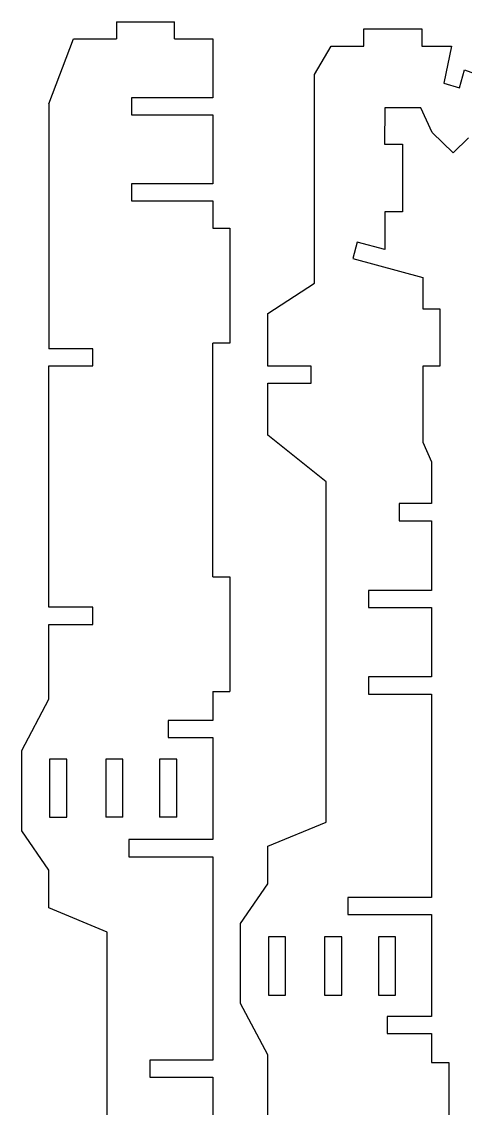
# Model space of a CAD drawing. Extents: x -348 to 348, y -585 to 585.
# Drawn here: x 1.4 to 118, y 298.5 to 584.2 of the extents above; entities that cross this region are included whole.
import ezdxf

# ---------------------------------------------------------------- set-up
doc = ezdxf.new("R2010")
doc.units = 0
doc.header["$MEASUREMENT"] = 0
doc.layers.get('0').update_dxf_attribs({"linetype": 'CONTINUOUS'})

msp = doc.modelspace()

# ---------------------------------------------------------------- linework, layer by layer
for p, q in [((26.35, 584.24), (41.56, 584.24)), ((26.35, 584.24), (26.35, 579.74)), ((41.56, 579.74), (41.56, 584.24)), ((91.33, 582.36), (106.55, 582.36)), ((91.33, 577.86), (91.33, 582.36)), ((106.55, 582.36), (106.55, 577.86)), ((8.56, 562.68), (14.97, 579.74)), ((14.97, 579.74), (26.35, 579.74)), ((41.56, 579.74), (51.61, 579.74)), ((51.61, 579.74), (51.61, 564.27)), ((78.37, 570.35), (82.74, 577.86)), ((82.74, 577.86), (91.33, 577.86)), ((106.55, 577.86), (114.36, 577.86)), ((114.36, 577.86), (112.34, 568.05)), ((116.5, 566.83), (117.75, 571.56)), ((117.75, 571.56), (124.02, 569.31)), ((78.37, 515.51), (78.37, 570.35)), ((112.34, 568.05), (116.5, 566.83)), ((30.22, 564.27), (30.22, 559.77)), ((51.61, 564.27), (30.22, 564.27)), ((8.56, 562.68), (8.56, 498.24)), ((96.8, 561.59), (96.79, 552.04)), ((106.28, 561.6), (96.8, 561.59)), ((109.32, 555.11), (106.28, 561.6)), ((30.22, 559.77), (51.61, 559.77)), ((51.61, 559.77), (51.61, 541.62)), ((114.76, 549.78), (109.32, 555.11)), ((96.79, 552.04), (101.44, 552.04)), ((101.44, 552.04), (101.47, 534.22)), ((118.79, 553.74), (114.76, 549.78)), ((30.22, 541.62), (30.22, 537.12)), ((51.61, 541.62), (30.22, 541.62)), ((30.22, 537.12), (51.61, 537.12)), ((51.61, 537.12), (51.61, 529.93)), ((96.86, 534.22), (96.86, 524.33)), ((101.47, 534.22), (96.86, 534.22)), ((51.61, 529.93), (56.11, 529.93)), ((56.11, 529.93), (56.11, 499.76)), ((89.58, 526.3), (88.41, 521.96)), ((96.86, 524.33), (89.58, 526.3)), ((88.41, 521.96), (106.81, 516.97)), ((66.08, 507.49), (78.37, 515.51)), ((106.81, 516.97), (106.81, 508.75)), ((106.81, 508.75), (111.26, 508.75)), ((111.26, 508.75), (111.26, 493.66)), ((66.08, 493.71), (66.08, 507.49)), ((20.08, 498.24), (8.56, 498.24)), ((20.08, 493.74), (20.08, 498.24)), ((51.61, 438.32), (51.61, 499.76)), ((56.11, 499.76), (51.61, 499.76)), ((8.56, 493.74), (20.08, 493.74)), ((8.56, 430.29), (8.56, 493.74)), ((77.47, 493.71), (66.08, 493.71)), ((77.47, 489.21), (77.47, 493.71)), ((106.81, 493.66), (106.81, 473.73)), ((111.26, 493.66), (106.81, 493.66)), ((66.08, 489.21), (77.47, 489.21)), ((66.08, 475.53), (66.08, 489.21)), ((81.4, 463.3), (66.08, 475.53)), ((106.81, 473.73), (109.13, 468.48)), ((109.13, 468.48), (109.13, 457.53)), ((81.4, 373.81), (81.4, 463.3)), ((100.6, 457.53), (100.6, 453.03)), ((109.13, 457.53), (100.6, 457.53)), ((100.6, 453.03), (109.13, 453.03)), ((109.13, 453.03), (109.13, 434.71)), ((51.61, 438.32), (56.11, 438.32)), ((56.11, 438.32), (56.11, 408.15)), ((92.56, 434.71), (92.56, 430.21)), ((109.13, 434.71), (92.56, 434.71)), ((20.08, 430.29), (8.56, 430.29)), ((20.08, 425.79), (20.08, 430.29)), ((92.56, 430.21), (109.13, 430.21)), ((109.13, 430.21), (109.13, 411.97)), ((8.56, 425.79), (20.08, 425.79)), ((8.56, 406.11), (8.56, 425.79)), ((92.56, 411.97), (92.56, 407.47)), ((109.13, 411.97), (92.56, 411.97)), ((1.4, 392.6), (8.56, 406.11)), ((51.61, 408.15), (51.61, 400.51)), ((51.61, 408.15), (56.11, 408.15)), ((92.56, 407.47), (109.13, 407.47)), ((109.13, 407.47), (109.13, 354)), ((39.92, 400.51), (39.92, 396.01)), ((51.61, 400.51), (39.92, 400.51)), ((39.92, 396.01), (51.61, 396.01)), ((51.61, 396.01), (51.61, 369.19)), ((1.4, 371.54), (1.4, 392.6)), ((13.22, 390.38), (8.72, 390.38)), ((8.72, 390.38), (8.72, 375.08)), ((13.22, 375.08), (13.22, 390.38)), ((23.5, 390.38), (23.5, 375.08)), ((28, 390.38), (23.5, 390.38)), ((28, 375.08), (28, 390.38)), ((42.13, 390.38), (37.63, 390.38)), ((37.63, 390.38), (37.63, 375.08)), ((42.13, 375.08), (42.13, 390.38)), ((8.72, 375.08), (13.22, 375.08)), ((28, 375.08), (23.5, 375.08)), ((42.13, 375.08), (37.63, 375.08)), ((8.56, 361.17), (1.4, 371.54)), ((66.08, 367.47), (81.4, 373.81)), ((51.61, 369.19), (29.57, 369.19)), ((29.57, 369.19), (29.57, 364.69)), ((66.08, 357.52), (66.08, 367.47)), ((29.57, 364.69), (51.61, 364.69)), ((51.61, 364.69), (51.61, 311.22)), ((8.56, 351.22), (8.56, 361.17)), ((58.93, 347.15), (66.08, 357.52)), ((87.09, 354), (87.09, 349.5)), ((109.13, 354), (87.09, 354)), ((23.87, 344.88), (8.56, 351.22)), ((87.09, 349.5), (109.13, 349.5)), ((109.13, 349.5), (109.13, 322.68)), ((58.93, 326.09), (58.93, 347.15)), ((23.87, 255.39), (23.87, 344.88)), ((66.24, 343.62), (66.24, 328.31)), ((70.74, 343.62), (66.24, 343.62)), ((70.74, 328.31), (70.74, 343.62)), ((81.02, 343.62), (81.02, 328.31)), ((85.52, 343.62), (81.02, 343.62)), ((85.52, 328.31), (85.52, 343.62)), ((95.16, 343.62), (95.16, 328.31)), ((99.66, 343.62), (95.16, 343.62)), ((99.66, 328.31), (99.66, 343.62)), ((66.08, 312.58), (58.93, 326.09)), ((66.24, 328.31), (70.74, 328.31)), ((81.02, 328.31), (85.52, 328.31)), ((95.16, 328.31), (99.66, 328.31)), ((97.44, 322.68), (97.44, 318.18)), ((109.13, 322.68), (97.44, 322.68)), ((97.44, 318.18), (109.13, 318.18)), ((109.13, 318.18), (109.13, 310.55)), ((66.08, 292.9), (66.08, 312.58)), ((35.04, 311.22), (35.04, 306.72)), ((51.61, 311.22), (35.04, 311.22)), ((109.13, 310.55), (113.63, 310.55)), ((113.63, 310.55), (113.63, 280.37)), ((35.04, 306.72), (51.61, 306.72)), ((51.61, 306.72), (51.61, 288.49))]:
    msp.add_line(p, q)

doc.saveas('drawing.dxf')
